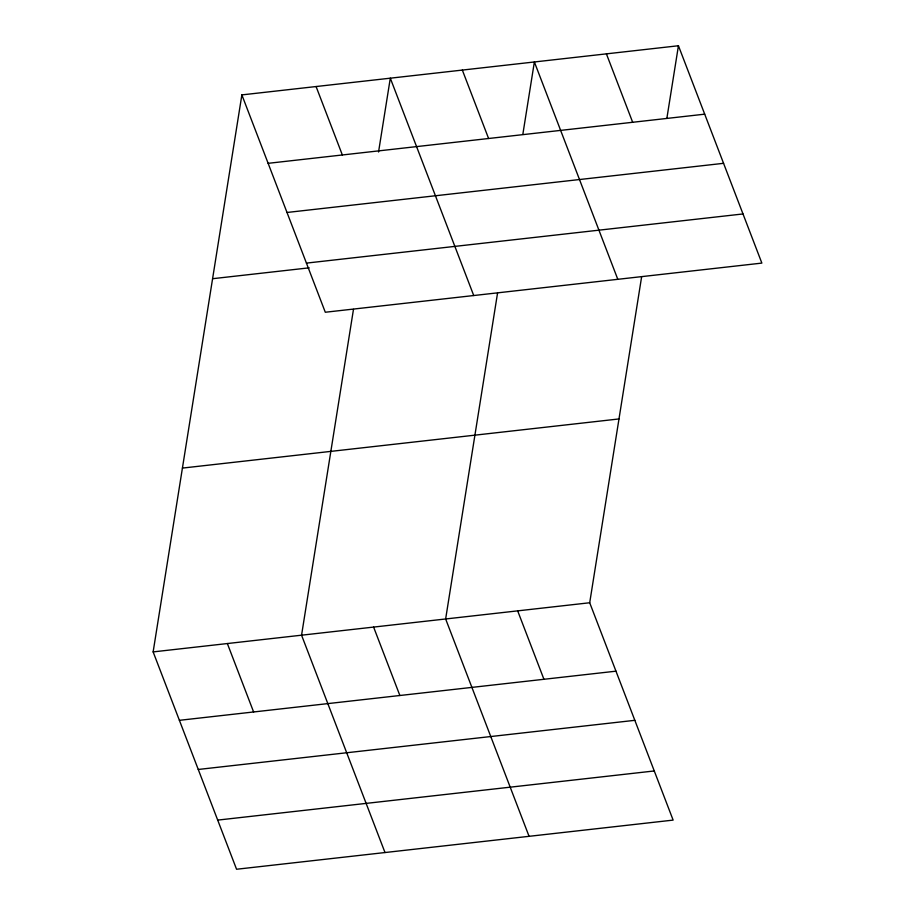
<?xml version="1.0" encoding="UTF-8"?>
<svg xmlns="http://www.w3.org/2000/svg" width="915" height="915" viewBox="0 0 915 915"><rect width="100%" height="100%" fill="white"/><g stroke="black" fill="none" stroke-linecap="round" stroke-linejoin="round"><path stroke-width="1.37" d="M641.609 276.902L589.706 602.756L673.131 820.103L236.562 869.25L153.137 651.903L241.869 94.897L678.438 45.75L761.863 263.097L325.294 312.244L241.869 94.897M353.476 309.35L301.561 635.193L384.998 852.54M378.547 151.993L390.305 78.187L473.73 295.534M497.543 293.12L445.639 618.975L529.064 836.321M522.831 134.379L534.371 61.968L617.797 279.315M666.898 118.161L678.438 45.75M268.129 163.328L704.699 114.169M287.001 212.474L723.571 163.316M306.434 263.108L743.003 213.95M212.589 278.709L309.201 267.832M182.417 468.091L618.986 418.944M153.137 651.903L589.706 602.756M179.397 720.322L615.967 671.175M198.258 769.469L634.838 720.322M217.701 820.103L654.271 770.956M606.405 53.859L632.665 122.278M462.338 70.078L488.599 138.508M517.673 610.865L543.933 679.285M316.087 86.548L342.347 154.967M373.606 627.084L399.866 695.503M227.355 643.542L253.615 711.973"/></g></svg>
